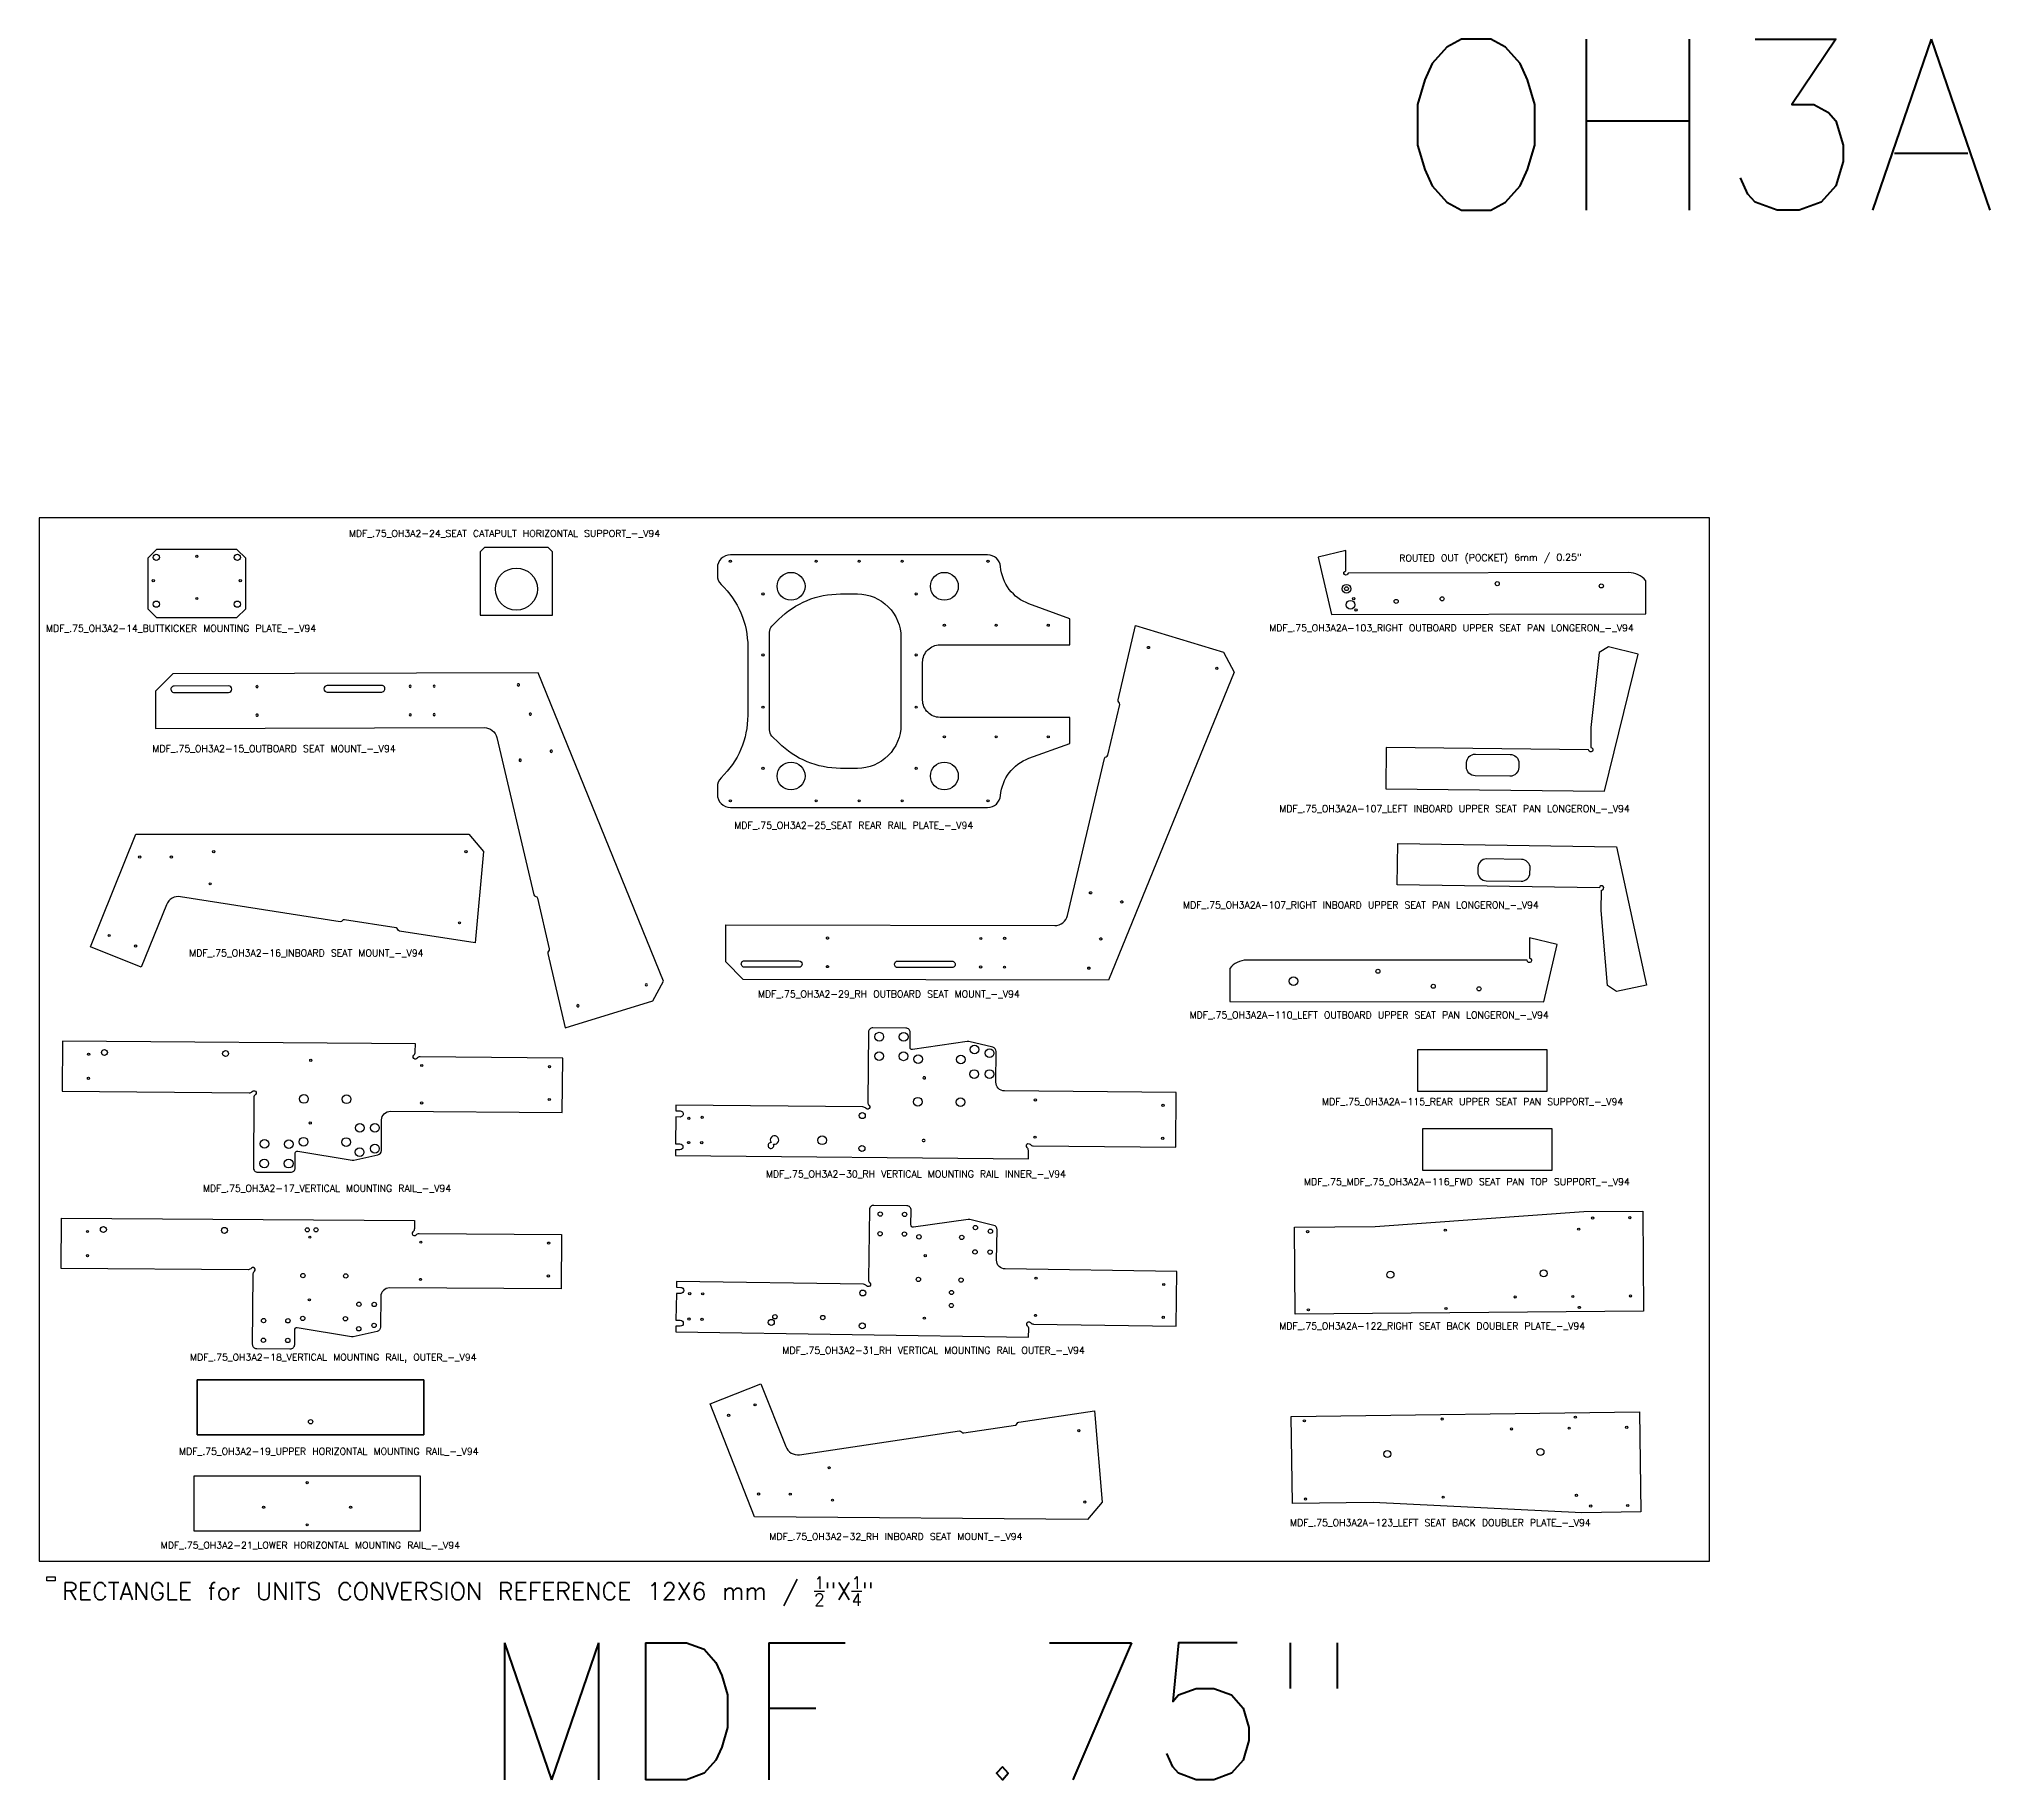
# Model space of a CAD drawing. Header units: inches. Extents: x 109 to 1721, y 29 to 669.
# Drawn here: x 507.5 to 620.3, y 34.7 to 134.8 of the extents above; entities that cross this region are included whole.
import ezdxf

# ---------------------------------------------------------------- set-up
doc = ezdxf.new("R2010")
doc.units = ezdxf.units.IN
doc.header["$LTSCALE"] = 0.03937
doc.header["$MEASUREMENT"] = 0
doc.styles.get("Standard").update_dxf_attribs({"font": 'txt.shx'})

msp = doc.modelspace()

# ---------------------------------------------------------------- linework, layer by layer
at = {"color": 0, "linetype": 'ByBlock', "lineweight": -2}
msp.add_lwpolyline([(603.54, 47.31), (603.54, 107.31), (507.54, 107.31), (507.54, 47.31)], close=True, dxfattribs=at)
for points in [[(519.41, 102.08), (519.41, 104.98), (518.91, 105.48), (514.29, 105.48), (513.79, 104.98), (513.79, 102.08), (514.29, 101.58), (518.91, 101.58)], [(536.8, 105.6), (533.13, 105.6), (532.88, 105.35), (532.88, 101.71), (537.05, 101.71), (537.05, 105.35)], [(594.22, 74.34), (594.22, 76.72), (586.76, 76.72), (586.76, 74.34)], [(594.51, 69.8), (594.51, 72.17), (587.05, 72.17), (587.05, 69.8)], [(579.74, 61.51), (579.7, 66.51), (584.33, 66.55), (596.32, 67.41), (599.71, 67.44), (599.76, 61.69)], [(529.65, 57.73), (516.62, 57.73), (516.62, 54.58), (529.65, 54.58)], [(516.62, 57.73), (529.65, 57.73), (529.65, 54.58), (516.62, 54.58)], [(579.58, 50.62), (579.51, 55.62), (599.53, 55.89), (599.61, 50.14), (596.22, 50.09), (584.21, 50.68)], [(529.46, 52.2), (516.43, 52.2), (516.43, 49.06), (529.46, 49.06)], [(507.98, 46.41), (508.46, 46.41), (508.46, 46.17), (507.98, 46.17)]]:
    msp.add_lwpolyline(points, close=True)
for points in [[(558.32, 96.83), (558.32, 99, -0.414214), (559.32, 100), (566.79, 100), (566.79, 101.5), (564.43, 102.36, -0.291975), (562.8, 104.5, 0.389411), (562.05, 105.18), (547.27, 105.18, 0.414214), (546.52, 104.43), (546.52, 104.01, 0.203092), (546.74, 103.48, -0.203092), (548.27, 99.88), (548.27, 95.95, -0.203092), (546.74, 92.36, 0.203092), (546.52, 91.82), (546.52, 91.4, 0.414214), (547.27, 90.65), (562.05, 90.65, 0.389411), (562.8, 91.34, -0.291975), (564.43, 93.48), (566.79, 94.33), (566.79, 95.83), (559.32, 95.83, -0.414214)], [(581.83, 101.75), (599.88, 101.79), (599.88, 103.69, 0.22916), (598.9, 104.16), (582.77, 104.13, -2.414214), (582.65, 104.25), (582.64, 105.42), (581.06, 105.05)], [(549.66, 101.08), (550.05, 101.47, -0.198912), (553.59, 102.93), (554.57, 102.93, -0.414214), (557.07, 100.43), (557.07, 95.4, -0.414214), (554.57, 92.9), (553.59, 92.9, -0.198912), (550.05, 94.37), (549.66, 94.76, -0.198912), (549.52, 95.11), (549.52, 100.73, -0.198912)], [(568.77, 93.47, -0.298216), (568.87, 93.57, 0.298216), (568.96, 93.66), (569.65, 96.58, 0.298217), (569.6, 96.71, -0.298214), (569.56, 96.84), (570.56, 101.12), (575.61, 99.58), (576.22, 98.43), (569.01, 80.71), (548.01, 80.76), (547.01, 81.77), (547.01, 83.91), (565.91, 83.86, 0.348806), (566.64, 84.44)], [(571.36, 99.85, -1.002295), (571.23, 99.85, -1.002295)], [(597.21, 99.56), (596.73, 95.25), (596.72, 94.09, -2.414214), (596.6, 93.96), (584.97, 94.09), (584.94, 91.72), (597.51, 91.58), (599.44, 99.47), (597.74, 99.89)], [(535.98, 85.63, 0.298216), (536.08, 85.54, -0.298216), (536.18, 85.44), (536.86, 82.52, -0.298217), (536.82, 82.39, 0.298214), (536.77, 82.26), (537.77, 77.98), (542.82, 79.53), (543.43, 80.67), (536.22, 98.39), (515.22, 98.34), (514.22, 97.34), (514.23, 95.19), (533.12, 95.24, -0.348806), (533.85, 94.67)], [(575.17, 98.65, -1), (575.29, 98.65, -1)], [(515.3, 97.26), (518.42, 97.27, 0.9995), (518.42, 97.64), (515.29, 97.63, 1.0005)], [(520.12, 97.6, 1.002295), (520, 97.6, 1.002295)], [(524.1, 97.28), (527.23, 97.29, 1.0005), (527.22, 97.67), (524.1, 97.66, 0.9995)], [(528.8, 97.62, 1), (528.93, 97.62, 1)], [(530.18, 97.63, 1), (530.3, 97.63, 1)], [(535.15, 97.7, 1.002295), (535.02, 97.7, 1.002295)], [(520.13, 95.96, 1.002295), (520, 95.96, 1.002295)], [(528.81, 95.98, 1), (528.93, 95.98, 1)], [(530.18, 95.99, 1), (530.31, 95.99, 1)], [(535.83, 96.02, 1.002295), (535.71, 96.02, 1.002295)], [(537.04, 93.88, 1.002295), (536.91, 93.88, 1.002295)], [(590.09, 93.72), (592.09, 93.7, -0.414214), (592.59, 93.2), (592.58, 92.95, -0.414214), (592.08, 92.45), (590.08, 92.47, -0.414214), (589.58, 92.98), (589.59, 93.23, -0.414214)], [(535.25, 93.37, 1.002295), (535.12, 93.36, 1.002295)], [(528.15, 83.64, 0.298217), (528.05, 83.73), (525.09, 84.19, 0.298217), (524.96, 84.14, -0.298217), (524.84, 84.08), (515.67, 85.52, 0.348806), (514.85, 85.06), (513.4, 81.47), (510.49, 82.64), (513.1, 89.11), (532.24, 89.11), (533.07, 88.12), (532.6, 82.86), (528.25, 83.54, -0.298217)], [(597.68, 80.41), (597.32, 84.73), (597.34, 85.9, 2.414214), (597.22, 86.03), (585.6, 86.2), (585.63, 88.58), (598.2, 88.39), (599.92, 80.44), (598.21, 80.07)], [(590.72, 86.44), (592.72, 86.41, 0.414214), (593.23, 86.9), (593.24, 87.15, 0.414214), (592.74, 87.66), (590.74, 87.69, 0.414214), (590.24, 87.19), (590.23, 86.94, 0.414214)], [(568.04, 85.74, -1.002295), (567.91, 85.74, -1.002295)], [(569.83, 85.22, -1.002295), (569.7, 85.22, -1.002295)], [(552.92, 83.14, -1.002295), (552.79, 83.14, -1.002295)], [(561.6, 83.12, -1), (561.72, 83.12, -1)], [(562.97, 83.12, -1), (563.1, 83.12, -1)], [(568.62, 83.09, -1.002295), (568.49, 83.09, -1.002295)], [(575.97, 79.49), (594.02, 79.48), (594.79, 82.78), (593.2, 83.15), (593.2, 81.98, -2.414214), (593.07, 81.86), (576.95, 81.87, 0.22916), (575.97, 81.39)], [(548.08, 81.84), (551.21, 81.83, -0.9995), (551.21, 81.46), (548.08, 81.47, -1.0005)], [(552.91, 81.5, -1.002295), (552.79, 81.5, -1.002295)], [(556.89, 81.82), (560.01, 81.81, -1.0005), (560.01, 81.44), (556.89, 81.44, -0.9995)], [(561.59, 81.48, -1), (561.72, 81.48, -1)], [(562.97, 81.47, -1), (563.09, 81.47, -1)], [(567.94, 81.41, -1.002295), (567.81, 81.41, -1.002295)], [(542.38, 80.45, 1), (542.5, 80.45, 1)], [(538.57, 79.25, 1.002295), (538.44, 79.25, 1.002295)], [(544.14, 73.2), (544.39, 73.2, -1), (544.38, 72.85), (544.13, 72.86), (544.12, 71.31), (544.37, 71.31, -1), (544.37, 70.96), (544.12, 70.96), (544.11, 70.64), (564.4, 70.45), (564.4, 70.92, 0.213422), (564.32, 71.1, -1.05728), (564.5, 71.28, 0.213422), (564.68, 71.19), (572.87, 71.12), (572.9, 74.26), (563.02, 74.35, -0.414214), (562.53, 74.86), (562.55, 76.61, 0.349216), (562.35, 76.86), (560.97, 77.19, 0.096289), (560.88, 77.2), (557.74, 76.73, -0.461006), (557.6, 76.85), (557.61, 77.71, 0.414214), (557.36, 77.96), (555.46, 77.98, 0.414214), (555.2, 77.73), (555.17, 73.7, 0.213422), (555.25, 73.52, -1.05728), (555.07, 73.34, 0.213422), (554.88, 73.43), (544.14, 73.53)], [(519.88, 73.96), (519.85, 69.94, 0.414214), (520.1, 69.68), (522, 69.67, 0.414214), (522.25, 69.92), (522.26, 70.77, -0.461006), (522.4, 70.89), (525.53, 70.37, 0.096289), (525.63, 70.37), (527.01, 70.68, 0.349216), (527.21, 70.92), (527.22, 72.68, -0.414214), (527.73, 73.18), (537.6, 73.1), (537.63, 76.24), (529.44, 76.31, 0.213422), (529.25, 76.22, -1.05728), (529.08, 76.4, 0.213422), (529.16, 76.59), (529.17, 77.06), (508.88, 77.22), (508.86, 74.33), (519.61, 74.24, 0.213422), (519.79, 74.32, -1.05728), (519.97, 74.15, 0.213422)], [(558.42, 75.04, 1.298347), (558.41, 75.16, 1.298347)], [(549.61, 71.38, 3.781747), (549.75, 71.29, 5.711105)], [(558.38, 71.44, 1.297985), (558.38, 71.56, 1.297985)], [(544.42, 63.05, -1), (544.42, 62.71), (544.17, 62.71), (544.14, 61.17), (544.39, 61.16, -1), (544.39, 60.82), (544.14, 60.82), (544.13, 60.49), (564.41, 60.19), (564.42, 60.66, 0.213422), (564.34, 60.85, -1.05728), (564.52, 61.03, 0.213422), (564.7, 60.94), (572.89, 60.82), (572.94, 63.96), (563.06, 64.11, -0.414214), (562.57, 64.61), (562.6, 66.37, 0.349216), (562.41, 66.62), (561.03, 66.96, 0.096289), (560.93, 66.96), (557.79, 66.51, -0.461006), (557.65, 66.64), (557.66, 67.49, 0.414214), (557.42, 67.75), (555.52, 67.77, 0.414214), (555.26, 67.53), (555.2, 63.5, 0.213422), (555.28, 63.31, -1.05728), (555.1, 63.14, 0.213422), (554.92, 63.23), (544.18, 63.39), (544.17, 63.06)], [(521.95, 59.5), (520.05, 59.51, -0.414214), (519.81, 59.77), (519.83, 63.79, -0.213422), (519.92, 63.98, 1.05728), (519.74, 64.16, -0.213422), (519.55, 64.07), (508.81, 64.14), (508.83, 67.03), (529.11, 66.9), (529.11, 66.43, -0.213422), (529.02, 66.25, 1.05728), (529.2, 66.07, -0.213422), (529.39, 66.15), (537.57, 66.1), (537.55, 62.96), (527.68, 63.02, 0.414214), (527.17, 62.52), (527.16, 60.77, -0.349216), (526.97, 60.52), (525.58, 60.21, -0.096289), (525.49, 60.21), (522.36, 60.73, 0.461006), (522.21, 60.6), (522.21, 59.75, -0.414214)], [(563.85, 55.31), (568.2, 55.96), (568.64, 50.7), (567.8, 49.71), (548.66, 49.86), (546.1, 56.35), (549.02, 57.5), (550.45, 53.9, 0.348806), (551.25, 53.43), (560.43, 54.8, -0.298217), (560.56, 54.74, 0.298217), (560.68, 54.69), (563.65, 55.13, 0.298217), (563.75, 55.22, -0.298217)]]:
    msp.add_lwpolyline(points, format="xyb", close=True)
for centre, radius in [((514.27, 105.03), 0.18), ((516.6, 105.09), 0.0625), ((518.93, 105.03), 0.18), ((547.27, 104.81), 0.0625), ((552.2, 104.81), 0.0625), ((554.67, 104.81), 0.0625), ((557.14, 104.81), 0.0625), ((562.08, 104.81), 0.0625), ((514.1, 103.69), 0.0625), ((519.1, 103.69), 0.0625), ((534.97, 103.21), 1.21), ((550.76, 103.37), 0.8), ((559.57, 103.37), 0.8), ((516.6, 102.67), 0.0625), ((549.14, 102.93), 0.0625), ((557.95, 102.93), 0.0625), ((583.1, 102.66), 0.068), ((585.54, 102.5), 0.117), ((585.54, 102.5), 0.117), ((588.18, 102.65), 0.117), ((591.35, 103.52), 0.117), ((597.33, 103.39), 0.117), ((514.27, 102.34), 0.18), ((518.93, 102.34), 0.18), ((582.91, 102.31), 0.25), ((583.23, 102.01), 0.068), ((559.57, 101.13), 0.0625), ((562.55, 101.13), 0.0625), ((565.54, 101.13), 0.0625), ((549.14, 99.42), 0.0625), ((557.95, 99.42), 0.0625), ((549.14, 96.42), 0.0625), ((557.95, 96.42), 0.0625), ((559.57, 94.71), 0.0625), ((562.55, 94.71), 0.0625), ((565.54, 94.71), 0.0625), ((549.14, 92.9), 0.0625), ((550.76, 92.46), 0.8), ((557.95, 92.9), 0.0625), ((559.57, 92.46), 0.8), ((547.27, 91.03), 0.0625), ((552.2, 91.03), 0.0625), ((554.67, 91.03), 0.0625), ((557.14, 91.03), 0.0625), ((562.08, 91.03), 0.0625), ((517.57, 88.11), 0.0625), ((532.07, 88.11), 0.0625), ((513.32, 87.8), 0.0625), ((515.14, 87.8), 0.0625), ((517.37, 86.26), 0.0625), ((531.7, 84.02), 0.0625), ((511.56, 83.29), 0.0625), ((513.08, 82.68), 0.0625), ((584.49, 81.23), 0.117), ((579.64, 80.66), 0.25), ((587.67, 80.37), 0.117), ((590.3, 80.22), 0.117), ((511.29, 76.56), 0.172), ((518.25, 76.5), 0.172), ((555.83, 77.47), 0.25), ((557.23, 77.46), 0.25), ((561.3, 76.73), 0.25), ((562.17, 76.52), 0.25), ((510.38, 76.46), 0.0625), ((523.15, 76.11), 0.0625), ((529.53, 75.81), 0.0625), ((536.87, 75.75), 0.0625), ((555.82, 76.35), 0.25), ((557.22, 76.34), 0.25), ((558.06, 76.18), 0.25), ((560.52, 76.16), 0.25), ((561.28, 75.32), 0.25), ((562.16, 75.32), 0.25), ((510.37, 75.07), 0.0625), ((522.76, 73.89), 0.25), ((525.21, 73.87), 0.25), ((529.52, 73.66), 0.0625), ((536.86, 73.86), 0.0625), ((558.04, 73.73), 0.25), ((560.5, 73.7), 0.25), ((564.8, 73.83), 0.0625), ((572.14, 73.52), 0.0625), ((523.12, 72.51), 0.0625), ((525.97, 72.23), 0.25), ((526.84, 72.23), 0.25), ((544.88, 72.77), 0.0625), ((545.65, 72.83), 0.0625), ((554.85, 72.93), 0.172), ((520.49, 71.31), 0.25), ((521.89, 71.29), 0.25), ((522.74, 71.43), 0.25), ((525.19, 71.41), 0.25), ((525.96, 70.83), 0.25), ((526.84, 71.03), 0.25), ((544.87, 71.38), 0.0625), ((545.62, 71.37), 0.0625), ((552.55, 71.51), 0.25), ((554.83, 71.04), 0.172), ((564.78, 71.69), 0.0625), ((572.12, 71.62), 0.0625), ((520.48, 70.18), 0.25), ((521.88, 70.17), 0.25), ((511.23, 66.38), 0.172), ((555.88, 67.27), 0.125), ((557.28, 67.25), 0.125), ((561.35, 66.49), 0.125), ((596.83, 67.04), 0.0625), ((598.97, 67.06), 0.0625), ((510.32, 66.27), 0.0625), ((518.19, 66.33), 0.172), ((522.95, 66.36), 0.117), ((523.1, 65.94), 0.0625), ((523.45, 66.36), 0.117), ((529.48, 65.65), 0.0625), ((536.82, 65.6), 0.0625), ((555.87, 66.14), 0.125), ((557.27, 66.12), 0.125), ((558.11, 65.96), 0.125), ((560.57, 65.93), 0.125), ((562.22, 66.28), 0.125), ((580.45, 66.26), 0.0625), ((588.36, 66.34), 0.0625), ((596.03, 66.4), 0.0625), ((510.32, 64.88), 0.0625), ((558.47, 64.88), 0.0625), ((561.33, 65.09), 0.125), ((562.2, 65.08), 0.125), ((522.7, 63.73), 0.125), ((525.16, 63.71), 0.125), ((529.46, 63.51), 0.0625), ((536.81, 63.71), 0.0625), ((558.08, 63.51), 0.125), ((560.53, 63.47), 0.125), ((564.84, 63.58), 0.0625), ((572.18, 63.22), 0.0625), ((585.21, 63.78), 0.203), ((594.02, 63.86), 0.203), ((523.07, 62.34), 0.0625), ((525.92, 62.08), 0.125), ((526.8, 62.07), 0.125), ((544.93, 62.69), 0.0625), ((545.68, 62.68), 0.0625), ((554.88, 62.73), 0.172), ((559.97, 62.01), 0.117), ((559.98, 62.76), 0.117), ((592.38, 62.5), 0.0625), ((595.69, 62.53), 0.0625), ((599.01, 62.56), 0.0625), ((520.44, 61.14), 0.125), ((521.84, 61.13), 0.125), ((522.69, 61.27), 0.125), ((525.14, 61.25), 0.125), ((526.79, 60.87), 0.125), ((544.89, 61.23), 0.0625), ((545.64, 61.22), 0.0625), ((549.62, 61.04), 0.172), ((549.83, 61.36), 0.125), ((552.58, 61.32), 0.125), ((554.85, 60.84), 0.172), ((558.42, 61.28), 0.0625), ((564.81, 61.44), 0.0625), ((572.15, 61.33), 0.0625), ((580.49, 61.76), 0.0625), ((588.4, 61.84), 0.0625), ((596.07, 61.9), 0.0625), ((520.43, 60.01), 0.125), ((521.83, 60), 0.125), ((525.91, 60.67), 0.125), ((523.14, 55.33), 0.125), ((523.14, 55.33), 0.125), ((547.17, 55.69), 0.0625), ((548.69, 56.3), 0.0625), ((580.26, 55.38), 0.0625), ((588.18, 55.48), 0.0625), ((595.84, 55.59), 0.0625), ((567.3, 54.81), 0.0625), ((592.17, 54.91), 0.0625), ((595.48, 54.96), 0.0625), ((598.79, 55), 0.0625), ((585.03, 53.47), 0.203), ((593.83, 53.59), 0.203), ((522.94, 51.82), 0.0625), ((552.95, 52.68), 0.0625), ((548.89, 51.17), 0.0625), ((550.71, 51.16), 0.0625), ((553.14, 50.82), 0.0625), ((567.64, 50.71), 0.0625), ((580.33, 50.88), 0.0625), ((588.24, 50.99), 0.0625), ((595.9, 51.09), 0.0625), ((520.44, 50.41), 0.0625), ((525.44, 50.41), 0.0625), ((596.72, 50.48), 0.0625), ((598.85, 50.51), 0.0625), ((522.94, 49.4), 0.0625)]:
    msp.add_circle(centre, radius)
at = {"color": 2}
msp.add_circle((582.68, 103.23), 0.25, dxfattribs=at)
at = {"linetype": 'Continuous'}
msp.add_circle((582.68, 103.23), 0.11, dxfattribs=at)

# ---------------------------------------------------------------- texts
at = {"color": 0}
msp.add_text('OH3A2 - ASSY, EJECTION SEAT, SJU-17', height=9.8425, dxfattribs=at).set_placement((585.5, 124.99))
for s, height, p in [('MDF_.75_OH3A2-24_SEAT CATAPULT HORIZONTAL SUPPORT_-_V94', 0.3937, (525.34, 106.21)), ('MDF_.75_OH3A2-14_BUTTKICKER MOUNTING PLATE_-_V94', 0.3937, (507.93, 100.75)), ('MDF_.75_OH3A2A-103_RIGHT OUTBOARD UPPER SEAT PAN LONGERON_-_V94', 0.3937, (578.24, 100.78)), ('MDF_.75_OH3A2-15_OUTBOARD SEAT MOUNT_-_V94', 0.3937, (514.05, 93.84)), ('MDF_.75_OH3A2A-107_LEFT INBOARD UPPER SEAT PAN LONGERON_-_V94', 0.3937, (578.82, 90.38)), ('MDF_.75_OH3A2-25_SEAT REAR RAIL PLATE_-_V94', 0.3937, (547.49, 89.43)), ('MDF_.75_OH3A2A-107_RIGHT INBOARD UPPER SEAT PAN LONGERON_-_V94', 0.3937, (573.29, 84.85)), ('MDF_.75_OH3A2-16_INBOARD SEAT MOUNT_-_V94', 0.3937, (516.16, 82.08)), ('MDF_.75_OH3A2-29_RH OUTBOARD SEAT MOUNT_-_V94', 0.3937, (548.85, 79.73)), ('MDF_.75_OH3A2A-110_LEFT OUTBOARD UPPER SEAT PAN LONGERON_-_V94', 0.3937, (573.66, 78.52)), ('MDF_.75_OH3A2A-115_REAR UPPER SEAT PAN SUPPORT_-_V94', 0.3937, (581.28, 73.54)), ('MDF_.75_OH3A2-17_VERTICAL MOUNTING RAIL_-_V94', 0.3937, (516.95, 68.55)), ('MDF_.75_OH3A2-30_RH VERTICAL MOUNTING RAIL INNER_-_V94', 0.3937, (549.31, 69.38)), ('MDF_.75_MDF_.75_OH3A2A-116_FWD SEAT PAN TOP SUPPORT_-_V94', 0.3937, (580.24, 68.93)), ('MDF_.75_OH3A2A-122_RIGHT SEAT BACK DOUBLER PLATE_-_V94', 0.3937, (578.82, 60.64)), ('MDF_.75_OH3A2-18_VERTICAL MOUNTING RAIL, OUTER_-_V94', 0.3937, (516.21, 58.84)), ('MDF_.75_OH3A2-31_RH VERTICAL MOUNTING RAIL OUTER_-_V94', 0.3937, (550.26, 59.24)), ('MDF_.75_OH3A2-19_UPPER HORIZONTAL MOUNTING RAIL_-_V94', 0.3937, (515.58, 53.43)), ('MDF_.75_OH3A2A-123_LEFT SEAT BACK DOUBLER PLATE_-_V94', 0.3937, (579.44, 49.33)), ('MDF_.75_OH3A2-32_RH INBOARD SEAT MOUNT_-_V94', 0.3937, (549.51, 48.53)), ('MDF_.75_OH3A2-21_LOWER HORIZONTAL MOUNTING RAIL_-_V94', 0.3937, (514.53, 48.03)), ('MDF .75"', 7.874, (532.94, 34.74))]:
    msp.add_text(s, height=height).set_placement(p)
at = {"color": 2, "linetype": 'Continuous'}
msp.add_text('ROUTED OUT (POCKET) 6mm / 0.25"', height=0.3937, rotation=0.3293, dxfattribs=at).set_placement((585.72, 104.79))
at = {"insert": (508.87, 46.42), "char_height": 1, "attachment_point": 1}
msp.add_mtext_dynamic_manual_height_columns('\\A1;RECTANGLE for UNITS CONVERSION REFERENCE 12X6 mm / {\\H0.7x;\\S1/2;}"X{\\H0.7x;\\S1/4;\\H1.42857x;"}', width=54.2994, gutter_width=0, heights=[0.0236], dxfattribs=at)

doc.saveas('drawing.dxf')
